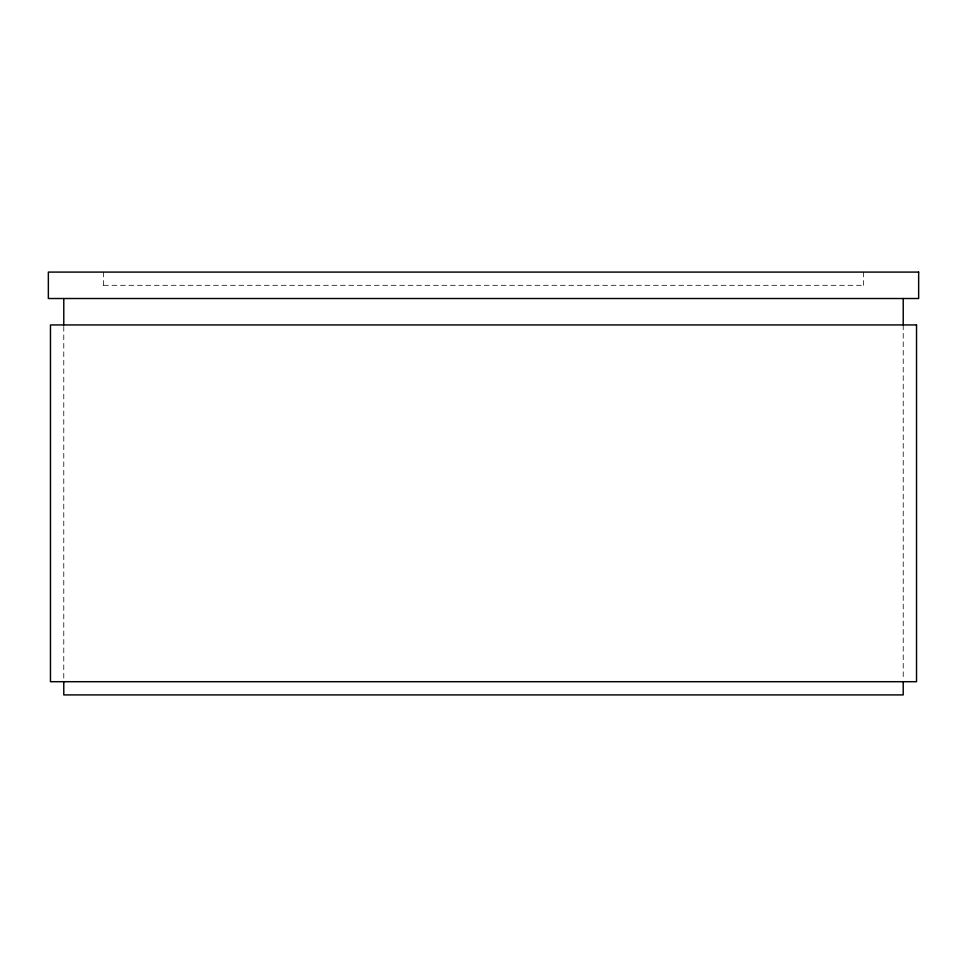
<?xml version="1.0" encoding="UTF-8"?>
<svg xmlns="http://www.w3.org/2000/svg" width="967" height="967" viewBox="0 0 967 967"><rect width="100%" height="100%" fill="white"/><g stroke="black" fill="none" stroke-linecap="round" stroke-linejoin="round"><path stroke-width="0.73" stroke-dasharray="4.83 3.63" d="M103.566 285.301L863.434 285.301M903.226 324.936L903.226 678.689M863.434 272.09L863.386 285.301M103.566 272.09L103.614 285.301M63.774 326.447L63.774 678.689"/><path stroke-width="1.45" d="M903.226 298.513L903.226 324.936M903.226 681.699L903.226 694.91L63.774 694.91L63.774 681.699M63.774 298.513L63.774 324.936M918.65 272.09L48.35 272.09L48.35 298.513L918.65 298.513L918.65 272.09M916.535 324.936L50.465 324.936L50.465 681.699L916.535 681.699L916.535 324.936"/></g></svg>
